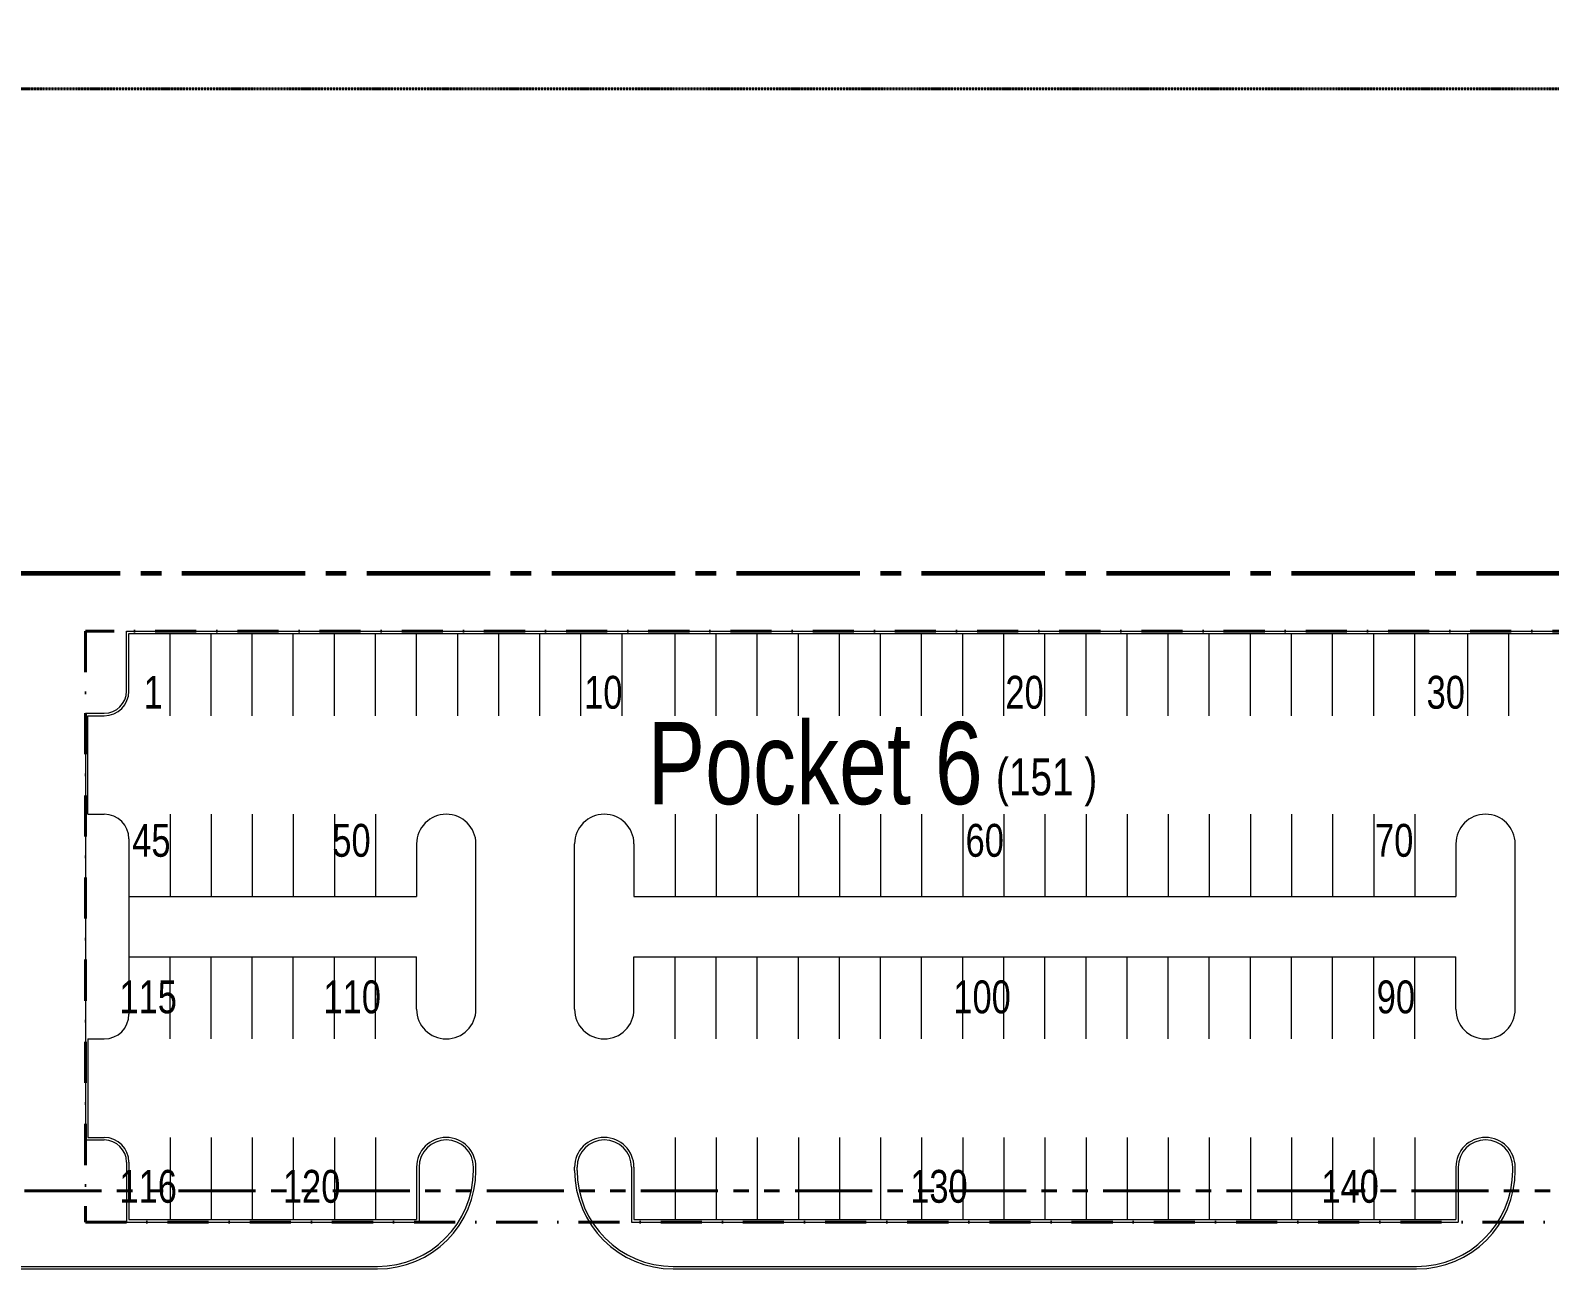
# Model space of a CAD drawing. Header units: inches. Extents: x 5542223 to 12533222, y 497239 to 5189502.
# Drawn here: x 7013730 to 7106153, y 2248284 to 2324023 of the extents above; entities that cross this region are included whole.
import ezdxf

# ---------------------------------------------------------------- set-up
doc = ezdxf.new("R2010")
doc.units = ezdxf.units.IN
doc.header["$MEASUREMENT"] = 0
for name, pattern in [('CENTER2', [1.125, 0.75, -0.125, 0.125, -0.125]), ('DASHDOT', [1, 0.5, -0.25, 0, -0.25]), ('PHANTOM2', [1.25, 0.625, -0.125, 0.125, -0.125, 0.125, -0.125])]:
    doc.linetypes.add(name, pattern=pattern)
doc.layers.get('0').update_dxf_attribs({"color": 1})
for name, color, linetype, lineweight in [('Area_parking', 7, 'DASHDOT', 40), ('new site profile', 7, 'CENTER2', 60), ('PARKING NO TXT', 7, 'Continuous', 9), ('Parking_Text', 7, 'Continuous', 18), ('Road', 7, 'Continuous', 15), ('Road_CStone', 8, 'Continuous', 15), ('ROW', 7, 'PHANTOM2', 40), ('S_Parkingbays', 7, 'Continuous', 13)]:
    doc.layers.add(name, color=color, linetype=linetype, lineweight=lineweight)
doc.styles.add('Parking_txt', font='arial.ttf', dxfattribs={"width": 0.75})

msp = doc.modelspace()

# ---------------------------------------------------------------- linework, layer by layer
msp.add_circle((6864263.374, 1819279.277), 1322040.52)
at = {"layer": 'Area_parking', "ltscale": 5000}
msp.add_lwpolyline([(7138824.633, 2287457.199), (7017074.633, 2287457.199), (7017074.633, 2251482.199), (7138824.633, 2251482.199)], close=True, dxfattribs=at)
at = {"layer": 'new site profile', "ltscale": 10000}
msp.add_lwpolyline([(7228347.133, 2110957.199), (7226447.133, 2120957.199), (7224897.133, 2130957.199), (7223797.133, 2140957.199), (7222797.133, 2150957.199), (7221597.133, 2160957.199), (7220497.133, 2170957.199), (7219447.133, 2180957.199), (7218367.133, 2190957.199), (7217697.133, 2200957.199), (7216147.133, 2220957.199), (7215107.133, 2240957.199), (7212097.133, 2270957.199), (7211247.133, 2280957.199), (7210447.133, 2290957.199), (6916447.133, 2290957.199), (6916447.133, 2262957.199), (6761787.133, 2262957.199), (6761787.132, 2262957.199), (6513967.133, 2074507.199)], dxfattribs=at)
at = {"layer": 'Road'}
for p, q in [((7019724.633, 2283807.199), (7019724.633, 2287307.199)), ((7019724.633, 2287307.199), (7136174.633, 2287307.199)), ((7017224.633, 2282307.199), (7018224.633, 2282307.199)), ((7017224.633, 2276307.199), (7017224.633, 2282307.199)), ((7019724.633, 2274807.199), (7019724.633, 2264132.199)), ((7037224.633, 2274500.949), (7037224.633, 2271307.199)), ((7040837.133, 2264438.449), (7040837.133, 2274500.949)), ((7046837.133, 2264438.449), (7046837.133, 2274500.949)), ((7050449.633, 2274500.949), (7050449.633, 2271307.199)), ((7100449.633, 2274500.949), (7100449.633, 2271307.199)), ((7104062.133, 2264438.449), (7104062.133, 2274500.949)), ((7019724.633, 2271307.199), (7037224.633, 2271307.199)), ((7050449.633, 2271307.199), (7100449.633, 2271307.199)), ((7037224.633, 2264438.449), (7037224.633, 2267632.199)), ((7050449.633, 2264438.449), (7050449.633, 2267632.199)), ((7100449.633, 2264438.449), (7100449.633, 2267632.199)), ((7017224.633, 2262632.199), (7017224.633, 2256632.199)), ((7017224.633, 2256632.199), (7018224.633, 2256632.199)), ((7019724.633, 2255132.199), (7019724.633, 2251632.199)), ((7037224.633, 2254825.949), (7037224.633, 2251632.199)), ((7040837.133, 2254632.199), (7040837.133, 2254825.949)), ((7046837.133, 2254632.199), (7046837.133, 2254825.949)), ((7050449.633, 2254825.949), (7050449.633, 2251632.199)), ((7100449.633, 2254825.949), (7100449.633, 2251632.199)), ((7104062.133, 2254632.199), (7104062.133, 2254825.949)), ((7019724.633, 2251632.199), (7037224.633, 2251632.199)), ((7050449.633, 2251632.199), (7100449.633, 2251632.199))]:
    msp.add_line(p, q, dxfattribs=at)
at = {"layer": 'Road', "ltscale": 6000}
for p, q in [((7017224.633, 2276307.199), (7018224.633, 2276307.199)), ((7019724.633, 2267632.199), (7037224.633, 2267632.199)), ((7050449.633, 2267632.199), (7100449.633, 2267632.199)), ((7017224.633, 2262632.199), (7018224.633, 2262632.199)), ((6987312.133, 2248632.199), (7034837.133, 2248632.199)), ((7052837.133, 2248632.199), (7098062.133, 2248632.199))]:
    msp.add_line(p, q, dxfattribs=at)
at = {"layer": 'Road'}
for centre, radius, start, end in [((7018224.633, 2283807.199), 1500, 270, 0), ((7018224.633, 2274807.199), 1500, 0, 90), ((7039030.883, 2274500.949), 1806.25, 0, 180), ((7048643.383, 2274500.949), 1806.25, 0, 180), ((7102255.883, 2274500.949), 1806.25, 0, 180), ((7039030.883, 2264438.449), 1806.25, 180, 0), ((7048643.383, 2264438.449), 1806.25, 180, 0), ((7102255.883, 2264438.449), 1806.25, 180, 0), ((7018224.633, 2264132.199), 1500, 270, 0), ((7018224.633, 2255132.199), 1500, 0, 90), ((7039030.883, 2254825.949), 1806.25, 0, 180), ((7048643.383, 2254825.949), 1806.25, 0, 180), ((7102255.883, 2254825.949), 1806.25, 0, 180)]:
    msp.add_arc(centre, radius, start, end, dxfattribs=at)
at = {"layer": 'Road', "ltscale": 6000}
for centre, start, end in [((7034837.133, 2254632.199), 270, 0), ((7052837.133, 2254632.199), 180, 270), ((7098062.133, 2254632.199), 270, 0)]:
    msp.add_arc(centre, 6000, start, end, dxfattribs=at)
at = {"layer": 'Road_CStone', "ltscale": 6000}
for p, q in [((7019574.633, 2287457.199), (7136324.633, 2287457.199)), ((7019574.633, 2283807.199), (7019574.633, 2287457.199)), ((7017074.633, 2282457.199), (7017074.633, 2256482.199)), ((7017074.633, 2282457.199), (7018224.633, 2282457.199)), ((7017074.633, 2256482.199), (7018224.633, 2256482.199)), ((7019574.633, 2255132.199), (7019574.633, 2251482.199)), ((7037374.633, 2254825.949), (7037374.633, 2251482.199)), ((7040687.133, 2254632.199), (7040687.133, 2254825.949)), ((7046987.133, 2254632.199), (7046987.133, 2254825.949)), ((7050299.633, 2254825.949), (7050299.633, 2251482.199)), ((7100599.633, 2254825.949), (7100599.633, 2251482.199)), ((7103912.133, 2254632.199), (7103912.133, 2254825.949)), ((7019574.633, 2251482.199), (7037374.633, 2251482.199)), ((7050299.633, 2251482.199), (7100599.633, 2251482.199)), ((6987312.133, 2248782.199), (7034837.133, 2248782.199)), ((7052837.133, 2248782.199), (7098062.133, 2248782.199))]:
    msp.add_line(p, q, dxfattribs=at)
for centre, radius, start, end in [((7018224.633, 2283807.199), 1350, 270, 0), ((7018224.633, 2255132.199), 1350, 0, 90), ((7039030.883, 2254825.949), 1656.25, 0, 180), ((7048643.383, 2254825.949), 1656.25, 0, 180), ((7102255.883, 2254825.949), 1656.25, 0, 180), ((7034837.133, 2254632.199), 5850, 270, 0), ((7052837.133, 2254632.199), 5850, 180, 270), ((7098062.133, 2254632.199), 5850, 270, 0)]:
    msp.add_arc(centre, radius, start, end, dxfattribs=at)
at = {"layer": 'ROW', "ltscale": 7500}
msp.add_line((6985247.133, 2253382.199), (7214161.491, 2253382.199), dxfattribs=at)
at = {"layer": 'ROW'}
msp.add_lwpolyline([(6385948.585, 2320467.475), (7342578.163, 2320467.475), (7342578.163, 1819279.277), (6385948.585, 1819279.277)], close=True, dxfattribs=at)
at = {"layer": 'S_Parkingbays'}
for p, q in [((7022224.633, 2282307.199), (7022224.633, 2287307.199)), ((7024724.633, 2282307.199), (7024724.633, 2287307.199)), ((7027224.633, 2282307.199), (7027224.633, 2287307.199)), ((7029724.633, 2282307.199), (7029724.633, 2287307.199)), ((7032224.633, 2282307.199), (7032224.633, 2287307.199)), ((7034724.633, 2282307.199), (7034724.633, 2287307.199)), ((7037224.633, 2282307.199), (7037224.633, 2287307.199)), ((7039724.633, 2282307.199), (7039724.633, 2287307.199)), ((7042224.633, 2282307.199), (7042224.633, 2287307.199)), ((7044724.633, 2282307.199), (7044724.633, 2287307.199)), ((7047224.633, 2282307.199), (7047224.633, 2287307.199)), ((7049724.633, 2282307.199), (7049724.633, 2287307.199)), ((7052949.633, 2282307.199), (7052949.633, 2287307.199)), ((7055449.633, 2282307.199), (7055449.633, 2287307.199)), ((7057949.633, 2282307.199), (7057949.633, 2287307.199)), ((7060449.633, 2282307.199), (7060449.633, 2287307.199)), ((7062949.633, 2282307.199), (7062949.633, 2287307.199)), ((7065449.633, 2282307.199), (7065449.633, 2287307.199)), ((7067949.633, 2282307.199), (7067949.633, 2287307.199)), ((7070449.633, 2282307.199), (7070449.633, 2287307.199)), ((7072949.633, 2282307.199), (7072949.633, 2287307.199)), ((7075449.633, 2282307.199), (7075449.633, 2287307.199)), ((7077949.633, 2282307.199), (7077949.633, 2287307.199)), ((7080449.633, 2282307.199), (7080449.633, 2287307.199)), ((7082949.633, 2282307.199), (7082949.633, 2287307.199)), ((7085449.633, 2282307.199), (7085449.633, 2287307.199)), ((7087949.633, 2282307.199), (7087949.633, 2287307.199)), ((7090449.633, 2282307.199), (7090449.633, 2287307.199)), ((7092949.633, 2282307.199), (7092949.633, 2287307.199)), ((7095449.633, 2282307.199), (7095449.633, 2287307.199)), ((7097949.633, 2282307.199), (7097949.633, 2287307.199)), ((7101174.633, 2282307.199), (7101174.633, 2287307.199)), ((7103674.633, 2282307.199), (7103674.633, 2287307.199)), ((7022224.633, 2276307.199), (7022224.633, 2271307.199)), ((7024724.633, 2276307.199), (7024724.633, 2271307.199)), ((7027224.633, 2276307.199), (7027224.633, 2271307.199)), ((7029724.633, 2276307.199), (7029724.633, 2271307.199)), ((7032224.633, 2276307.199), (7032224.633, 2271307.199)), ((7034724.633, 2276307.199), (7034724.633, 2271307.199)), ((7052949.633, 2276307.199), (7052949.633, 2271307.199)), ((7055449.633, 2276307.199), (7055449.633, 2271307.199)), ((7057949.633, 2276307.199), (7057949.633, 2271307.199)), ((7060449.633, 2276307.199), (7060449.633, 2271307.199)), ((7062949.633, 2276307.199), (7062949.633, 2271307.199)), ((7065449.633, 2276307.199), (7065449.633, 2271307.199)), ((7067949.633, 2276307.199), (7067949.633, 2271307.199)), ((7070449.633, 2276307.199), (7070449.633, 2271307.199)), ((7072949.633, 2276307.199), (7072949.633, 2271307.199)), ((7075449.633, 2276307.199), (7075449.633, 2271307.199)), ((7077949.633, 2276307.199), (7077949.633, 2271307.199)), ((7080449.633, 2276307.199), (7080449.633, 2271307.199)), ((7082949.633, 2276307.199), (7082949.633, 2271307.199)), ((7085449.633, 2276307.199), (7085449.633, 2271307.199)), ((7087949.633, 2276307.199), (7087949.633, 2271307.199)), ((7090449.633, 2276307.199), (7090449.633, 2271307.199)), ((7092949.633, 2276307.199), (7092949.633, 2271307.199)), ((7095449.633, 2276307.199), (7095449.633, 2271307.199)), ((7097949.633, 2276307.199), (7097949.633, 2271307.199)), ((7022224.633, 2262632.199), (7022224.633, 2267632.199)), ((7024724.633, 2262632.199), (7024724.633, 2267632.199)), ((7027224.633, 2262632.199), (7027224.633, 2267632.199)), ((7029724.633, 2262632.199), (7029724.633, 2267632.199)), ((7032224.633, 2262632.199), (7032224.633, 2267632.199)), ((7034724.633, 2262632.199), (7034724.633, 2267632.199)), ((7052949.633, 2262632.199), (7052949.633, 2267632.199)), ((7055449.633, 2262632.199), (7055449.633, 2267632.199)), ((7057949.633, 2262632.199), (7057949.633, 2267632.199)), ((7060449.633, 2262632.199), (7060449.633, 2267632.199)), ((7062949.633, 2262632.199), (7062949.633, 2267632.199)), ((7065449.633, 2262632.199), (7065449.633, 2267632.199)), ((7067949.633, 2262632.199), (7067949.633, 2267632.199)), ((7070449.633, 2262632.199), (7070449.633, 2267632.199)), ((7072949.633, 2262632.199), (7072949.633, 2267632.199)), ((7075449.633, 2262632.199), (7075449.633, 2267632.199)), ((7077949.633, 2262632.199), (7077949.633, 2267632.199)), ((7080449.633, 2262632.199), (7080449.633, 2267632.199)), ((7082949.633, 2262632.199), (7082949.633, 2267632.199)), ((7085449.633, 2262632.199), (7085449.633, 2267632.199)), ((7087949.633, 2262632.199), (7087949.633, 2267632.199)), ((7090449.633, 2262632.199), (7090449.633, 2267632.199)), ((7092949.633, 2262632.199), (7092949.633, 2267632.199)), ((7095449.633, 2262632.199), (7095449.633, 2267632.199)), ((7097949.633, 2262632.199), (7097949.633, 2267632.199)), ((7022224.633, 2256632.199), (7022224.633, 2251632.199)), ((7024724.633, 2256632.199), (7024724.633, 2251632.199)), ((7027224.633, 2256632.199), (7027224.633, 2251632.199)), ((7029724.633, 2256632.199), (7029724.633, 2251632.199)), ((7032224.633, 2256632.199), (7032224.633, 2251632.199)), ((7034724.633, 2256632.199), (7034724.633, 2251632.199)), ((7052949.633, 2256632.199), (7052949.633, 2251632.199)), ((7055449.633, 2256632.199), (7055449.633, 2251632.199)), ((7057949.633, 2256632.199), (7057949.633, 2251632.199)), ((7060449.633, 2256632.199), (7060449.633, 2251632.199)), ((7062949.633, 2256632.199), (7062949.633, 2251632.199)), ((7065449.633, 2256632.199), (7065449.633, 2251632.199)), ((7067949.633, 2256632.199), (7067949.633, 2251632.199)), ((7070449.633, 2256632.199), (7070449.633, 2251632.199)), ((7072949.633, 2256632.199), (7072949.633, 2251632.199)), ((7075449.633, 2256632.199), (7075449.633, 2251632.199)), ((7077949.633, 2256632.199), (7077949.633, 2251632.199)), ((7080449.633, 2256632.199), (7080449.633, 2251632.199)), ((7082949.633, 2256632.199), (7082949.633, 2251632.199)), ((7085449.633, 2256632.199), (7085449.633, 2251632.199)), ((7087949.633, 2256632.199), (7087949.633, 2251632.199)), ((7090449.633, 2256632.199), (7090449.633, 2251632.199)), ((7092949.633, 2256632.199), (7092949.633, 2251632.199)), ((7095449.633, 2256632.199), (7095449.633, 2251632.199)), ((7097949.633, 2256632.199), (7097949.633, 2251632.199))]:
    msp.add_line(p, q, dxfattribs=at)

# ---------------------------------------------------------------- texts
at = {"layer": 'PARKING NO TXT', "style": 'Parking_txt', "width": 0.75}
for s, height, p in [('1', 2000, (7020620.105, 2282732.951)), ('10', 2000, (7047421.605, 2282732.951)), ('20', 2000, (7073046.105, 2282732.951)), ('30', 2000, (7098670.105, 2282732.951)), ('(151 )', 2250, (7072476.024, 2277461.321)), ('45', 2000, (7019924.367, 2273719.929)), ('50', 2000, (7032098.919, 2273719.929)), ('60', 2000, (7070623.463, 2273719.929)), ('70', 2000, (7095532.1, 2273719.929)), ('110', 2000, (7031561.733, 2264191.705)), ('100', 2000, (7069878.994, 2264191.705)), ('90', 2000, (7095635.112, 2264191.705)), ('115', 2000, (7019148.489, 2264191.705)), ('116', 2000, (7019148.489, 2252658.614)), ('120', 2000, (7029092.103, 2252658.614)), ('130', 2000, (7067255.34, 2252658.614)), ('140', 2000, (7092270.289, 2252658.614))]:
    msp.add_text(s, height=height, dxfattribs=at).set_placement(p)
at = {"layer": 'Parking_Text', "style": 'Parking_txt', "width": 0.75}
msp.add_text('Pocket 6', height=5000, dxfattribs=at).set_placement((7051283.105, 2276920.951))

doc.saveas('drawing.dxf')
